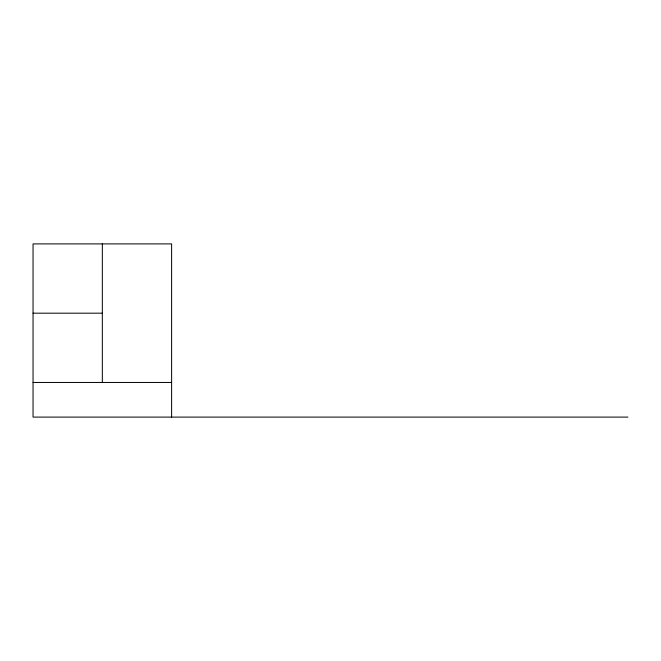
<?xml version="1.0" encoding="UTF-8"?>
<svg xmlns="http://www.w3.org/2000/svg" width="661" height="661" viewBox="0 0 661 661"><rect width="100%" height="100%" fill="white"/><g stroke="black" fill="none" stroke-linecap="round" stroke-linejoin="round"><path stroke-width="0.99" d="M33.05 313.182L102.331 313.182M33.05 382.463L171.612 382.463M627.95 417.099L33.05 417.099L33.05 243.901L171.612 243.901L171.612 417.099M102.331 243.901L102.331 382.463"/></g></svg>
